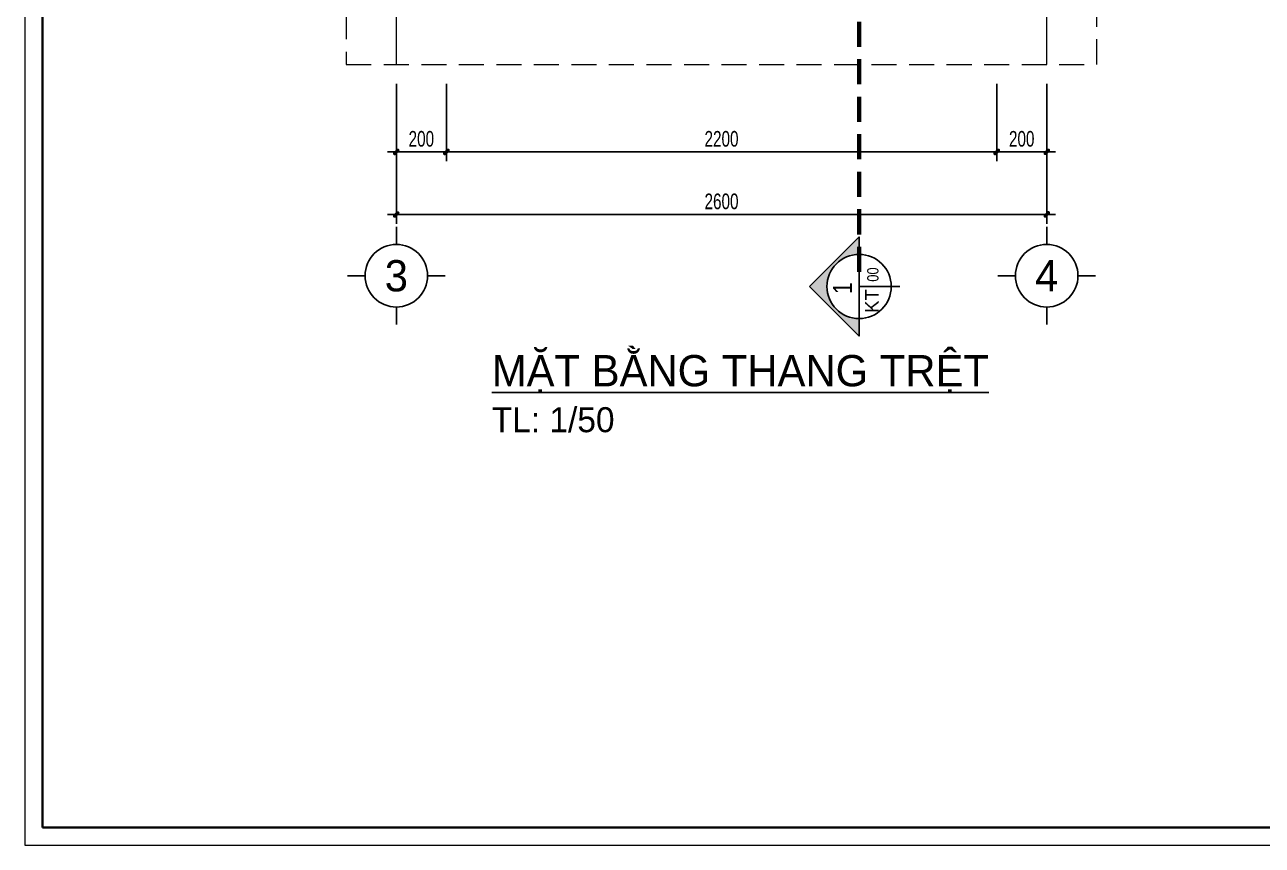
# Model space of a CAD drawing. Header units: inches. Extents: x 88947 to 296847, y 35049 to 161062.
# Drawn here: x 208454 to 213401, y 87817 to 91097 of the extents above; entities that cross this region are included whole.
import ezdxf
from ezdxf.enums import TextEntityAlignment as Align

# ---------------------------------------------------------------- set-up
doc = ezdxf.new("R2010")
doc.units = ezdxf.units.IN
doc.header["$MEASUREMENT"] = 0
doc.header["$PDMODE"] = 1
for name, pattern in [('ACAD_ISO03W100', [30, 12, -18]), ('CENTER', [50.8, 31.75, -6.35, 6.35, -6.35]), ('DASHED', [0.75, 0.5, -0.25])]:
    doc.linetypes.add(name, pattern=pattern)
for name, color, linetype, lineweight in [('A-Dims', 145, 'Continuous', 25), ('A-Text', 30, 'Continuous', 9), ('A-Wall', 2, 'Continuous', 35), ('DIM', 7, 'Continuous', 25), ('GHICHU', 40, 'Continuous', 18), ('KHUNG 1', 6, 'Continuous', 70), ('KHUNG 2', 144, 'Continuous', 18), ('KY HIEU', 4, 'Continuous', 25), ('TRUC', 252, 'ACAD_ISO03W100', 13)]:
    doc.layers.add(name, color=color, linetype=linetype, lineweight=lineweight)
doc.layers.add('text', color=2, linetype='Continuous')
doc.styles.add('AVO-B', font='VAVOB.TTF')
doc.styles.add('DDCo-B-Helve-condense', font='VHELVCB.TTF')
doc.styles.add('FRANKO', font='VFRANKO.TTF')
doc.styles.add('VHELVEN', font='VHELVEN.TTF')
doc.styles.add('VNI-HELVE-CONDENSE', font='VNARIAL.TTF', dxfattribs={"width": 0.7})
doc.dimstyles.new('TAS-50', dxfattribs={"dimscale": 25, "dimtxt": 2.5, "dimasz": 0.7, "dimexe": 1.5, "dimexo": 1.5, "dimgap": 0.8, "dimtad": 1, "dimdec": 0, "dimzin": 3, "dimdsep": 46, "dimtxsty": 'VNI-HELVE-CONDENSE', "dimblk": 'TICK', "dimcen": 2.5, "dimclrt": 71, "dimazin": 2, "dimtfac": 0.75, "dimtdec": 0, "dimtix": 1, "dimtmove": 2, "dimatfit": 2, "dimldrblk": 'TICK123', "dimfxl": 1.5, "dimtolj": 1, "dimtzin": 0, "dimarcsym": 0})

# ---------------------------------------------------------------- blocks, each defined once
blk = doc.blocks.new('khung ten')
at = {"layer": 'A-Wall', "ltscale": 0.7}
blk.add_lwpolyline([(267204, -219099), (305804, -219099), (305804, -190799), (267204, -190799)], close=True, dxfattribs=at)
at = {"layer": 'KHUNG 2', "ltscale": 0.7}
blk.add_lwpolyline([(267004, -219299), (306004, -219299), (306004, -190599), (267004, -190599)], close=True, dxfattribs=at)
blk = doc.blocks.new('TICK')
at = {"layer": 'A-Dims', "color": 1}
for p, q in [((-2, 0), (2, 0)), ((0, 1.5), (0, -1.5))]:
    blk.add_line(p, q, dxfattribs=at)
at = {"layer": 'A-Dims', "color": 1, "const_width": 0.788}
blk.add_lwpolyline([(-0.33, -0.35), (0.38, 0.38)], dxfattribs=at)
at = {"layer": 'A-Dims', "color": 1, "const_width": 0.394}
for points in [[(0.24, 0.52, -0.414214), (0.52, 0.52, -1)], [(0.52, 0.52, -0.414214), (0.52, 0.24, -1)], [(-0.47, -0.21, 0.414214), (-0.47, -0.49, 1)], [(-0.47, -0.49, 0.414214), (-0.19, -0.49, 1)]]:
    blk.add_lwpolyline(points, format="xyb", dxfattribs=at)
blk = doc.blocks.new('*D1196')
at = {"layer": 'Defpoints', "color": 0}
for p in [(212339.9, 90898.5), (212539.9, 90898.5), (212339.9, 90588.5)]:
    blk.add_point(p, dxfattribs=at)
at = {"layer": 'DIM', "color": 0, "lineweight": -2}
for p, q in [((212339.9, 90861), (212339.9, 90551)), ((212539.9, 90861), (212539.9, 90551)), ((212522.4, 90588.5), (212357.4, 90588.5))]:
    blk.add_line(p, q, dxfattribs=at)
at = {"layer": 'DIM', "color": 0, "lineweight": -2, "xscale": 17.5, "yscale": 17.5, "zscale": 17.5, "rotation": 180}
blk.add_blockref('TICK', (212339.9, 90588.5), dxfattribs=at)
at = {"layer": 'DIM', "color": 0, "lineweight": -2, "xscale": 17.5, "yscale": 17.5, "zscale": 17.5}
blk.add_blockref('TICK', (212539.9, 90588.5), dxfattribs=at)
at = {"layer": 'DIM', "color": 71, "insert": (212439.9, 90640.4), "char_height": 62.5, "attachment_point": 5, "style": 'VNI-HELVE-CONDENSE'}
blk.add_mtext('\\A1;200', dxfattribs=at)
blk = doc.blocks.new('TICK123')
at = {"layer": 'A-Dims', "color": 1}
blk.add_lwpolyline([(0.05, 0, 0, 0.84, 0), (-2.11, 0, 8.4, 8.4, 0)], format="xyseb", dxfattribs=at)
blk = doc.blocks.new('*D1197')
at = {"layer": 'Defpoints', "color": 0}
for p in [(210139.9, 90898.5), (212339.9, 90898.5), (210139.9, 90588.5)]:
    blk.add_point(p, dxfattribs=at)
at = {"layer": 'DIM', "color": 0, "lineweight": -2}
for p, q in [((210139.9, 90861), (210139.9, 90551)), ((212339.9, 90861), (212339.9, 90551)), ((212322.4, 90588.5), (210157.4, 90588.5))]:
    blk.add_line(p, q, dxfattribs=at)
at = {"layer": 'DIM', "color": 0, "lineweight": -2, "xscale": 17.5, "yscale": 17.5, "zscale": 17.5, "rotation": 180}
blk.add_blockref('TICK', (210139.9, 90588.5), dxfattribs=at)
at = {"layer": 'DIM', "color": 0, "lineweight": -2, "xscale": 17.5, "yscale": 17.5, "zscale": 17.5}
blk.add_blockref('TICK', (212339.9, 90588.5), dxfattribs=at)
at = {"layer": 'DIM', "color": 71, "insert": (211239.9, 90640.4), "char_height": 62.5, "attachment_point": 5, "style": 'VNI-HELVE-CONDENSE'}
blk.add_mtext('\\A1;2200', dxfattribs=at)
blk = doc.blocks.new('*D1198')
at = {"layer": 'Defpoints', "color": 0}
for p in [(209939.9, 90898.5), (210139.9, 90898.5), (209939.9, 90588.5)]:
    blk.add_point(p, dxfattribs=at)
at = {"layer": 'DIM', "color": 0, "lineweight": -2}
for p, q in [((209939.9, 90861), (209939.9, 90551)), ((210139.9, 90861), (210139.9, 90551)), ((210122.4, 90588.5), (209957.4, 90588.5))]:
    blk.add_line(p, q, dxfattribs=at)
at = {"layer": 'DIM', "color": 0, "lineweight": -2, "xscale": 17.5, "yscale": 17.5, "zscale": 17.5, "rotation": 180}
blk.add_blockref('TICK', (209939.9, 90588.5), dxfattribs=at)
at = {"layer": 'DIM', "color": 0, "lineweight": -2, "xscale": 17.5, "yscale": 17.5, "zscale": 17.5}
blk.add_blockref('TICK', (210139.9, 90588.5), dxfattribs=at)
at = {"layer": 'DIM', "color": 71, "insert": (210039.9, 90640.4), "char_height": 62.5, "attachment_point": 5, "style": 'VNI-HELVE-CONDENSE'}
blk.add_mtext('\\A1;200', dxfattribs=at)
blk = doc.blocks.new('*D1199')
at = {"layer": 'Defpoints', "color": 0}
for p in [(209939.9, 90898.5), (212539.9, 90898.5), (209939.9, 90338.5)]:
    blk.add_point(p, dxfattribs=at)
at = {"layer": 'DIM', "color": 0, "lineweight": -2}
for p, q in [((209939.9, 90861), (209939.9, 90301)), ((212539.9, 90861), (212539.9, 90301)), ((212522.4, 90338.5), (209957.4, 90338.5))]:
    blk.add_line(p, q, dxfattribs=at)
at = {"layer": 'DIM', "color": 0, "lineweight": -2, "xscale": 17.5, "yscale": 17.5, "zscale": 17.5, "rotation": 180}
blk.add_blockref('TICK', (209939.9, 90338.5), dxfattribs=at)
at = {"layer": 'DIM', "color": 0, "lineweight": -2, "xscale": 17.5, "yscale": 17.5, "zscale": 17.5}
blk.add_blockref('TICK', (212539.9, 90338.5), dxfattribs=at)
at = {"layer": 'DIM', "color": 71, "insert": (211239.9, 90390.4), "char_height": 62.5, "attachment_point": 5, "style": 'VNI-HELVE-CONDENSE'}
blk.add_mtext('\\A1;2600', dxfattribs=at)
blk = doc.blocks.new('TRUCCOT')
for p, q in [((0, -140), (0, 0)), ((-250, -390), (-390, -390)), ((250, -390), (390, -390)), ((0, -640), (0, -780))]:
    blk.add_line(p, q)
blk.add_circle((0, -390), 250)
at = {"layer": 'GHICHU', "style": 'VHELVEN'}
blk.add_attdef('TRUC', text='', height=280, dxfattribs=at).set_placement((0, -390), align=Align.MIDDLE_CENTER)
blk = doc.blocks.new('A$C2E5841C4')
blk.add_hatch(color=256).paths.add_polyline_path([(396.9, 723.8), (0, 326.9), (140, 326.9, -1), (653.8, 326.9), (793.8, 326.9)])
at = {"layer": 'text', "color": 2, "linetype": 'Continuous'}
blk.add_line((396.9, 326.9), (396.9, 0), dxfattribs=at)
blk.add_lwpolyline([(396.9, 723.8), (0, 326.9), (793.8, 326.9)], close=True, dxfattribs=at)
blk.add_circle((396.9, 326.9), 256.9, dxfattribs=at)

msp = doc.modelspace()

# ---------------------------------------------------------------- linework, layer by layer
at = {"layer": 'KHUNG 1', "linetype": 'DASHED', "ltscale": 200}
msp.add_lwpolyline([(211789.9, 90109), (211789.9, 96827.4)], dxfattribs=at)
at = {"layer": 'KHUNG 2', "linetype": 'DASHED', "ltscale": 200}
msp.add_lwpolyline([(212739.9, 95938.5), (209739.9, 95938.5), (209739.9, 90938.5), (212739.9, 90938.5)], close=True, dxfattribs=at)
at = {"layer": 'TRUC', "linetype": 'CENTER', "ltscale": 20}
for points in [[(209939.9, 90938.5), (209939.9, 95938.5)], [(212539.9, 90938.5), (212539.9, 95938.5)]]:
    msp.add_lwpolyline(points, dxfattribs=at)

# ---------------------------------------------------------------- block references
at = {"layer": 'A-Text', "xscale": 0.3535714285681024, "yscale": 0.3535714286845177, "zscale": 0.3535714286832132}
msp.add_blockref('khung ten', (114049.4, 165355.2), dxfattribs=at)
at = {"layer": 'DIM'}
ref = msp.add_blockref('TRUCCOT', (209939.9, 90288.5), dxfattribs=dict(at, xscale=0.5, yscale=0.5, zscale=0.5))
ref.add_attrib('TRUC', '3', dxfattribs={"layer": 'GHICHU', "height": 125, "style": 'FRANKO'}).set_placement((209939.9, 90093.5), align=Align.MIDDLE_CENTER)
ref = msp.add_blockref('TRUCCOT', (212539.9, 90288.5), dxfattribs=dict(at, xscale=0.5, yscale=0.5, zscale=0.5))
ref.add_attrib('TRUC', '4', dxfattribs={"layer": 'GHICHU', "height": 125, "style": 'FRANKO'}).set_placement((212539.9, 90093.5), align=Align.MIDDLE_CENTER)
at = {"layer": 'KY HIEU', "xscale": 0.5, "yscale": 0.5, "zscale": 0.5, "rotation": 90}
msp.add_blockref('A$C2E5841C4', (211953.3, 89852.1), dxfattribs=at)

# ---------------------------------------------------------------- texts
at = {"layer": 'text', "linetype": 'Continuous'}
for s, height, style, p in [('00', 45, 'DDCo-B-Helve-condense', (211867.3, 90098.3)), ('1', 75, 'DDCo-B-Helve-condense', (211761, 90044.1)), ('KT', 55, 'AVO-B', (211868.4, 89992.5))]:
    msp.add_text(s, height=height, rotation=90, dxfattribs=dict(at, style=style)).set_placement(p, align=Align.CENTER)
at = {"layer": 'text', "insert": (210321.6, 89776.5), "char_height": 125, "width": 5864.249, "attachment_point": 1, "style": 'FRANKO'}
msp.add_mtext('{\\LMAËT BAÈNG THANG TREÄT\\P\\H0.8x;\\lTL: 1/50}', dxfattribs=at)

# ---------------------------------------------------------------- dimensions: what is measured, and where the dimension line sits
at = {"layer": 'DIM'}
for base, p1, p2, picture, middle in [((209939.9, 90588.5), (210139.9, 90898.5), (209939.9, 90898.5), '*D1198', (210039.9, 90640.4)), ((209939.9, 90338.5), (212539.9, 90898.5), (209939.9, 90898.5), '*D1199', (211239.9, 90390.4)), ((210139.9, 90588.5), (212339.9, 90898.5), (210139.9, 90898.5), '*D1197', (211239.9, 90640.4)), ((212339.9, 90588.5), (212539.9, 90898.5), (212339.9, 90898.5), '*D1196', (212439.9, 90640.4))]:
    dim = msp.add_linear_dim(base=base, p1=p1, p2=p2, dimstyle='TAS-50', dxfattribs=at)
    dim.commit()
    dim.dimension.update_dxf_attribs({"geometry": picture, "text_midpoint": middle})

doc.saveas('drawing.dxf')
